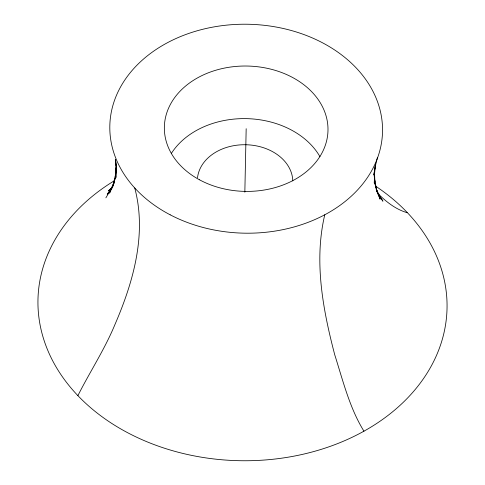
<?xml version="1.0" encoding="UTF-8"?>
<svg xmlns="http://www.w3.org/2000/svg" width="485" height="485" viewBox="0 0 485 485"><rect width="100%" height="100%" fill="white"/><g stroke="black" fill="none" stroke-linecap="round" stroke-linejoin="round"><path stroke-width="0.73" d="M244.84 192.181L246.174 128.713M116.212 170.908L115.297 176.74L116.103 167.458L115.885 177.655L116.018 168.319L115.509 159.335L116.649 169.459L115.497 160.383M115.727 173.8L112.902 186.143L115.751 176.528M115.963 172.345L116.194 170.896M324.774 214.776C313.795 261.209 322.877 309.472 334.741 354.802C342.925 380.555 349.63 408.115 363.944 431.183M377.415 157.613L375.354 166.052L373.826 175.085L375.432 164.858L374.547 173.818L374.293 183.148L374.511 172.957L374.923 182.251L374.196 175.752M77.891 395.639C89.901 371.801 104.796 349.188 115.024 324.344C133.333 281.937 147.028 233.964 134.733 187.974M115.715 176.558L113.126 184.47L109.549 193.145L114.145 182.742L110.204 190.575L113.235 185.494M105.869 197.844L111.744 187.986M111.356 188.907L107.264 194.267L111.708 187.944L108.404 190.835L111.841 187.871M111.774 188.053L109.931 190.29L111.962 188.15M407.109 212.388L406.642 212.545C395.257 209.102 385.63 201.366 377.391 193.018M377.979 193.879L382.926 201.19L376.7 190.999M377.027 191.739L379.785 196.983L376.208 189.059L380.094 199.183L376.906 190.435L374.662 182.469L376.954 191.842L374.656 179.444M375.432 186.034A204.579 156.716 1.2 0 1 389.376 414.372A204.579 156.716 1.2 0 1 91.222 408.206A204.579 156.716 1.2 0 1 114.521 180.638M171.454 153.296A81.832 62.686 1.2 0 1 246.568 118.637A81.832 62.686 1.2 0 1 319.942 156.661M197.51 177.801A47.736 36.569 1.2 0 1 246.55 144.76A47.736 36.569 1.2 0 1 292.788 180.893M170.162 214.806A136.388 104.481 1.2 0 0 382.235 136.952A136.388 104.481 1.2 0 0 186.125 34.38A136.388 104.481 1.2 0 0 170.162 214.806M199.42 179.759A81.832 62.686 1.2 0 0 327.702 134.715A81.832 62.686 1.2 0 0 211.393 71.665A81.832 62.686 1.2 0 0 199.42 179.759"/></g></svg>
